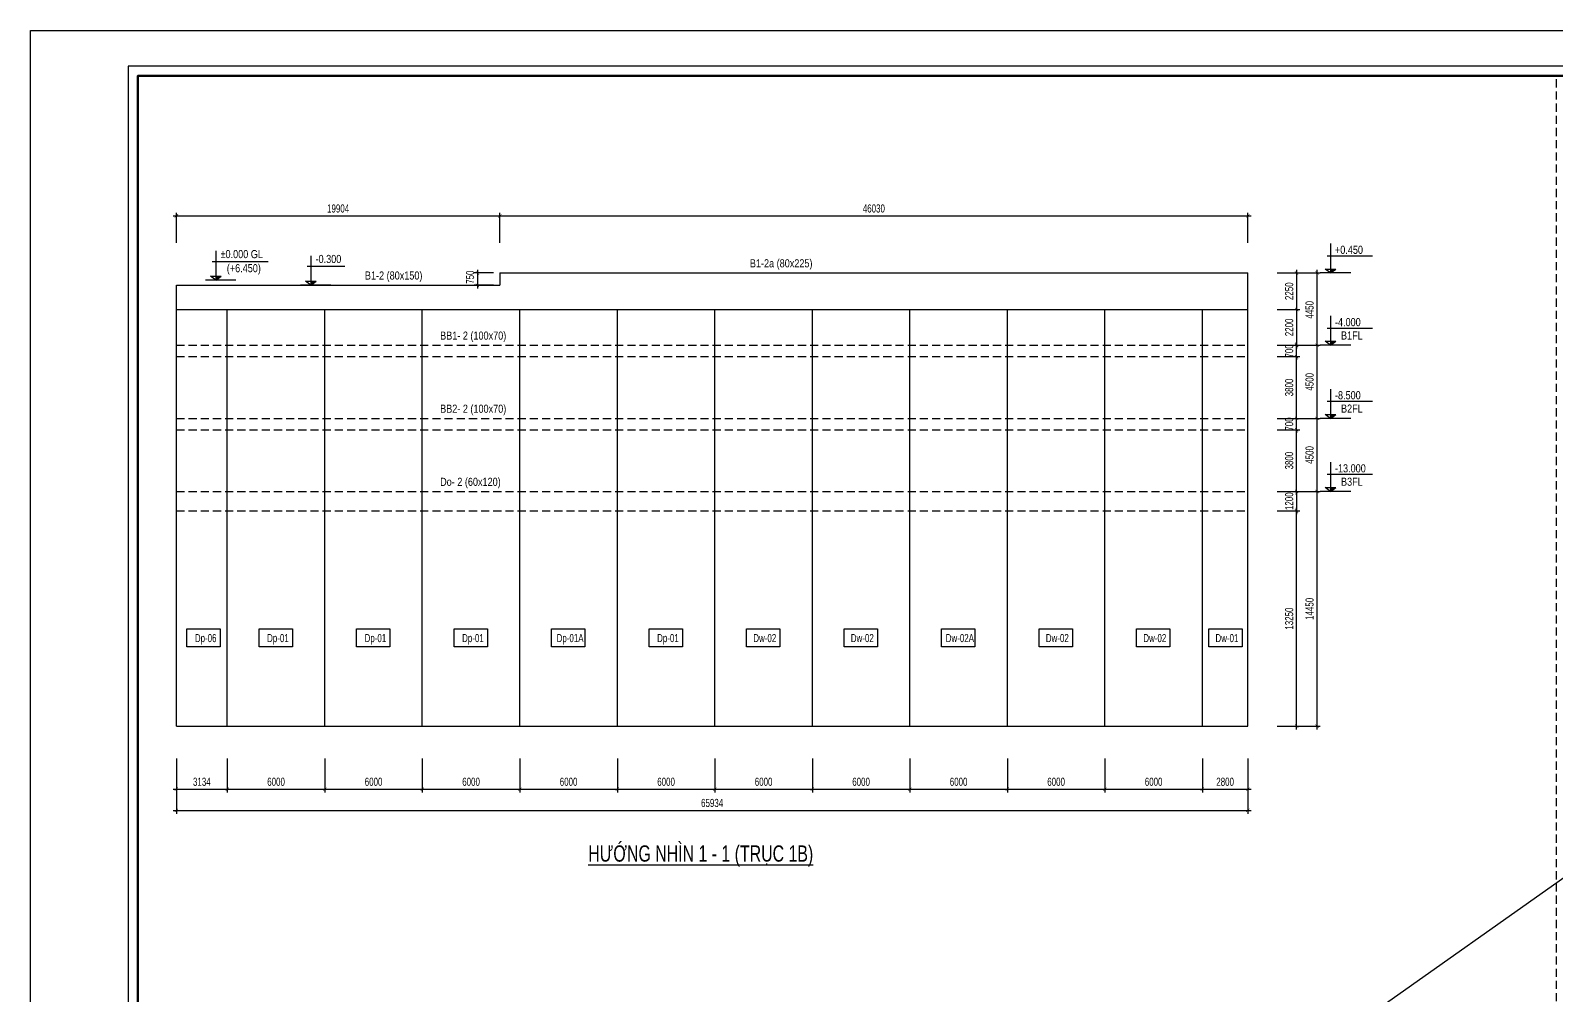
# Model space of a CAD drawing. Extents: x -492186 to 1868871, y -490204 to 147457.
# Drawn here: x -492186 to -398286, y 88057 to 147457 of the extents above; entities that cross this region are included whole.
import ezdxf
from ezdxf.enums import TextEntityAlignment as Align

# ---------------------------------------------------------------- set-up
doc = ezdxf.new("R2010")
doc.units = 0
doc.header["$LTSCALE"] = 250
doc.header["$MEASUREMENT"] = 0
doc.linetypes.add('HIDDEN', pattern=[0.375, 0.25, -0.125])
doc.layers.get('0').update_dxf_attribs({"linetype": 'CONTINUOUS'})
doc.layers.get('Defpoints').update_dxf_attribs({"linetype": 'CONTINUOUS'})
for name, color, linetype in [('CDC-KHUNGTEN', 7, 'CONTINUOUS'), ('CDC.02.DIM', 1, 'CONTINUOUS'), ('CDC.03.BORDER', 3, 'CONTINUOUS'), ('CDC.04.HIDDEN', 8, 'HIDDEN'), ('CDC.06.TEXT', 2, 'CONTINUOUS'), ('CDC.10.HATCH', 9, 'CONTINUOUS'), ('CDC.11.NOTE', 8, 'CONTINUOUS')]:
    doc.layers.add(name, color=color, linetype=linetype)
doc.layers.add('KCS_Plotter', color=11, linetype='CONTINUOUS', plot=False)
doc.styles.add('arial', font='arial.ttf', dxfattribs={"width": 0.7})
doc.styles.get("Standard").update_dxf_attribs({"font": 'arial.ttf', "width": 0.7})
doc.dimstyles.new('DIM 200', dxfattribs={"dimscale": 200, "dimtxt": 2.5, "dimasz": 1, "dimexe": 1, "dimexo": 0, "dimgap": 1, "dimtad": 1, "dimdec": 0, "dimdsep": 46, "dimtxsty": 'arial', "dimblk": 'ARCHTICK', "dimcen": 1, "dimdle": 1, "dimclrd": 256, "dimclre": 256, "dimclrt": 2, "dimadec": 0, "dimazin": 0, "dimtfac": 0.00072, "dimtdec": 0, "dimtix": 1, "dimtmove": 2, "dimatfit": 3, "dimldrblk": 'ARCHTICK', "dimfxl": 1, "dimtolj": 1, "dimlwd": -1, "dimlwe": -1, "dimarcsym": 1})

# ---------------------------------------------------------------- blocks, each defined once
blk = doc.blocks.new('_ARCHTICK')
at = {"color": 0, "linetype": 'ByBlock', "const_width": 0.15}
blk.add_lwpolyline([(-0.5, -0.5), (0.5, 0.5)], dxfattribs=at)
blk = doc.blocks.new('*D13')
at = {"layer": 'CDC.02.DIM', "transparency": 16777216}
for p, q in [((-483210, 102652), (-483210, 100555)), ((-480076, 102652), (-480076, 100555)), ((-483410, 100755), (-479876, 100755))]:
    blk.add_line(p, q, dxfattribs=at)
at = {"layer": 'Defpoints', "color": 0, "transparency": 16777216}
for p in [(-483210, 102652), (-480076, 102652), (-480076, 100755)]:
    blk.add_point(p, dxfattribs=at)
at = {"layer": 'CDC.02.DIM', "transparency": 16777216, "xscale": 200, "yscale": 200, "zscale": 200, "rotation": 180}
blk.add_blockref('_ARCHTICK', (-483210, 100755), dxfattribs=at)
at = {"layer": 'CDC.02.DIM', "transparency": 16777216, "xscale": 200, "yscale": 200, "zscale": 200}
blk.add_blockref('_ARCHTICK', (-480076, 100755), dxfattribs=at)
at = {"layer": 'CDC.02.DIM', "color": 2, "transparency": 16777216, "insert": (-481643, 101210), "char_height": 500, "attachment_point": 5, "style": 'arial'}
blk.add_mtext('\\A1;3134', dxfattribs=at)
blk = doc.blocks.new('*D14')
at = {"layer": 'CDC.02.DIM', "transparency": 16777216}
for p, q in [((-426076, 102652), (-426076, 100555)), ((-420076, 102652), (-420076, 100555)), ((-426276, 100755), (-419876, 100755))]:
    blk.add_line(p, q, dxfattribs=at)
at = {"layer": 'Defpoints', "color": 0, "transparency": 16777216}
for p in [(-426076, 102652), (-420076, 102652), (-420076, 100755)]:
    blk.add_point(p, dxfattribs=at)
at = {"layer": 'CDC.02.DIM', "transparency": 16777216, "xscale": 200, "yscale": 200, "zscale": 200, "rotation": 180}
blk.add_blockref('_ARCHTICK', (-426076, 100755), dxfattribs=at)
at = {"layer": 'CDC.02.DIM', "transparency": 16777216, "xscale": 200, "yscale": 200, "zscale": 200}
blk.add_blockref('_ARCHTICK', (-420076, 100755), dxfattribs=at)
at = {"layer": 'CDC.02.DIM', "color": 2, "transparency": 16777216, "insert": (-423076, 101210), "char_height": 500, "attachment_point": 5, "style": 'arial'}
blk.add_mtext('\\A1;6000', dxfattribs=at)
blk = doc.blocks.new('*D15')
at = {"layer": 'CDC.02.DIM', "transparency": 16777216}
for p, q in [((-420076, 102652), (-420076, 100555)), ((-417276, 102652), (-417276, 100555)), ((-420276, 100755), (-417076, 100755))]:
    blk.add_line(p, q, dxfattribs=at)
at = {"layer": 'Defpoints', "color": 0, "transparency": 16777216}
for p in [(-420076, 102652), (-417276, 102652), (-417276, 100755)]:
    blk.add_point(p, dxfattribs=at)
at = {"layer": 'CDC.02.DIM', "transparency": 16777216, "xscale": 200, "yscale": 200, "zscale": 200, "rotation": 180}
blk.add_blockref('_ARCHTICK', (-420076, 100755), dxfattribs=at)
at = {"layer": 'CDC.02.DIM', "transparency": 16777216, "xscale": 200, "yscale": 200, "zscale": 200}
blk.add_blockref('_ARCHTICK', (-417276, 100755), dxfattribs=at)
at = {"layer": 'CDC.02.DIM', "color": 2, "transparency": 16777216, "insert": (-418676, 101210), "char_height": 500, "attachment_point": 5, "style": 'arial'}
blk.add_mtext('\\A1;2800', dxfattribs=at)
blk = doc.blocks.new('*D16')
at = {"layer": 'CDC.02.DIM', "transparency": 16777216}
for p, q in [((-483210, 102652), (-483210, 99249)), ((-417276, 102652), (-417276, 99249)), ((-483410, 99449), (-417076, 99449))]:
    blk.add_line(p, q, dxfattribs=at)
at = {"layer": 'Defpoints', "color": 0, "transparency": 16777216}
for p in [(-483210, 102652), (-417276, 102652), (-417276, 99449)]:
    blk.add_point(p, dxfattribs=at)
at = {"layer": 'CDC.02.DIM', "transparency": 16777216, "xscale": 200, "yscale": 200, "zscale": 200, "rotation": 180}
blk.add_blockref('_ARCHTICK', (-483210, 99449), dxfattribs=at)
at = {"layer": 'CDC.02.DIM', "transparency": 16777216, "xscale": 200, "yscale": 200, "zscale": 200}
blk.add_blockref('_ARCHTICK', (-417276, 99449), dxfattribs=at)
at = {"layer": 'CDC.02.DIM', "color": 2, "transparency": 16777216, "insert": (-450243, 99905), "char_height": 500, "attachment_point": 5, "style": 'arial'}
blk.add_mtext('\\A1;65934', dxfattribs=at)
blk = doc.blocks.new('*D17')
at = {"layer": 'CDC.02.DIM', "transparency": 16777216}
for p, q in [((-432076, 102652), (-432076, 100555)), ((-426076, 102652), (-426076, 100555)), ((-432276, 100755), (-425876, 100755))]:
    blk.add_line(p, q, dxfattribs=at)
at = {"layer": 'Defpoints', "color": 0, "transparency": 16777216}
for p in [(-432076, 102652), (-426076, 102652), (-426076, 100755)]:
    blk.add_point(p, dxfattribs=at)
at = {"layer": 'CDC.02.DIM', "transparency": 16777216, "xscale": 200, "yscale": 200, "zscale": 200, "rotation": 180}
blk.add_blockref('_ARCHTICK', (-432076, 100755), dxfattribs=at)
at = {"layer": 'CDC.02.DIM', "transparency": 16777216, "xscale": 200, "yscale": 200, "zscale": 200}
blk.add_blockref('_ARCHTICK', (-426076, 100755), dxfattribs=at)
at = {"layer": 'CDC.02.DIM', "color": 2, "transparency": 16777216, "insert": (-429076, 101210), "char_height": 500, "attachment_point": 5, "style": 'arial'}
blk.add_mtext('\\A1;6000', dxfattribs=at)
blk = doc.blocks.new('*D18')
at = {"layer": 'CDC.02.DIM', "transparency": 16777216}
for p, q in [((-438076, 102652), (-438076, 100555)), ((-432076, 102652), (-432076, 100555)), ((-438276, 100755), (-431876, 100755))]:
    blk.add_line(p, q, dxfattribs=at)
at = {"layer": 'Defpoints', "color": 0, "transparency": 16777216}
for p in [(-438076, 102652), (-432076, 102652), (-432076, 100755)]:
    blk.add_point(p, dxfattribs=at)
at = {"layer": 'CDC.02.DIM', "transparency": 16777216, "xscale": 200, "yscale": 200, "zscale": 200, "rotation": 180}
blk.add_blockref('_ARCHTICK', (-438076, 100755), dxfattribs=at)
at = {"layer": 'CDC.02.DIM', "transparency": 16777216, "xscale": 200, "yscale": 200, "zscale": 200}
blk.add_blockref('_ARCHTICK', (-432076, 100755), dxfattribs=at)
at = {"layer": 'CDC.02.DIM', "color": 2, "transparency": 16777216, "insert": (-435076, 101210), "char_height": 500, "attachment_point": 5, "style": 'arial'}
blk.add_mtext('\\A1;6000', dxfattribs=at)
blk = doc.blocks.new('*D19')
at = {"layer": 'CDC.02.DIM', "transparency": 16777216}
for p, q in [((-444076, 102652), (-444076, 100555)), ((-438076, 102652), (-438076, 100555)), ((-444276, 100755), (-437876, 100755))]:
    blk.add_line(p, q, dxfattribs=at)
at = {"layer": 'Defpoints', "color": 0, "transparency": 16777216}
for p in [(-444076, 102652), (-438076, 102652), (-438076, 100755)]:
    blk.add_point(p, dxfattribs=at)
at = {"layer": 'CDC.02.DIM', "transparency": 16777216, "xscale": 200, "yscale": 200, "zscale": 200, "rotation": 180}
blk.add_blockref('_ARCHTICK', (-444076, 100755), dxfattribs=at)
at = {"layer": 'CDC.02.DIM', "transparency": 16777216, "xscale": 200, "yscale": 200, "zscale": 200}
blk.add_blockref('_ARCHTICK', (-438076, 100755), dxfattribs=at)
at = {"layer": 'CDC.02.DIM', "color": 2, "transparency": 16777216, "insert": (-441076, 101210), "char_height": 500, "attachment_point": 5, "style": 'arial'}
blk.add_mtext('\\A1;6000', dxfattribs=at)
blk = doc.blocks.new('*D20')
at = {"layer": 'CDC.02.DIM', "transparency": 16777216}
for p, q in [((-450076, 102652), (-450076, 100555)), ((-444076, 102652), (-444076, 100555)), ((-450276, 100755), (-443876, 100755))]:
    blk.add_line(p, q, dxfattribs=at)
at = {"layer": 'Defpoints', "color": 0, "transparency": 16777216}
for p in [(-450076, 102652), (-444076, 102652), (-444076, 100755)]:
    blk.add_point(p, dxfattribs=at)
at = {"layer": 'CDC.02.DIM', "transparency": 16777216, "xscale": 200, "yscale": 200, "zscale": 200, "rotation": 180}
blk.add_blockref('_ARCHTICK', (-450076, 100755), dxfattribs=at)
at = {"layer": 'CDC.02.DIM', "transparency": 16777216, "xscale": 200, "yscale": 200, "zscale": 200}
blk.add_blockref('_ARCHTICK', (-444076, 100755), dxfattribs=at)
at = {"layer": 'CDC.02.DIM', "color": 2, "transparency": 16777216, "insert": (-447076, 101210), "char_height": 500, "attachment_point": 5, "style": 'arial'}
blk.add_mtext('\\A1;6000', dxfattribs=at)
blk = doc.blocks.new('*D21')
at = {"layer": 'CDC.02.DIM', "transparency": 16777216}
for p, q in [((-456076, 102652), (-456076, 100555)), ((-450076, 102652), (-450076, 100555)), ((-456276, 100755), (-449876, 100755))]:
    blk.add_line(p, q, dxfattribs=at)
at = {"layer": 'Defpoints', "color": 0, "transparency": 16777216}
for p in [(-456076, 102652), (-450076, 102652), (-450076, 100755)]:
    blk.add_point(p, dxfattribs=at)
at = {"layer": 'CDC.02.DIM', "transparency": 16777216, "xscale": 200, "yscale": 200, "zscale": 200, "rotation": 180}
blk.add_blockref('_ARCHTICK', (-456076, 100755), dxfattribs=at)
at = {"layer": 'CDC.02.DIM', "transparency": 16777216, "xscale": 200, "yscale": 200, "zscale": 200}
blk.add_blockref('_ARCHTICK', (-450076, 100755), dxfattribs=at)
at = {"layer": 'CDC.02.DIM', "color": 2, "transparency": 16777216, "insert": (-453076, 101210), "char_height": 500, "attachment_point": 5, "style": 'arial'}
blk.add_mtext('\\A1;6000', dxfattribs=at)
blk = doc.blocks.new('*D22')
at = {"layer": 'CDC.02.DIM', "transparency": 16777216}
for p, q in [((-462076, 102652), (-462076, 100555)), ((-456076, 102652), (-456076, 100555)), ((-462276, 100755), (-455876, 100755))]:
    blk.add_line(p, q, dxfattribs=at)
at = {"layer": 'Defpoints', "color": 0, "transparency": 16777216}
for p in [(-462076, 102652), (-456076, 102652), (-456076, 100755)]:
    blk.add_point(p, dxfattribs=at)
at = {"layer": 'CDC.02.DIM', "transparency": 16777216, "xscale": 200, "yscale": 200, "zscale": 200, "rotation": 180}
blk.add_blockref('_ARCHTICK', (-462076, 100755), dxfattribs=at)
at = {"layer": 'CDC.02.DIM', "transparency": 16777216, "xscale": 200, "yscale": 200, "zscale": 200}
blk.add_blockref('_ARCHTICK', (-456076, 100755), dxfattribs=at)
at = {"layer": 'CDC.02.DIM', "color": 2, "transparency": 16777216, "insert": (-459076, 101210), "char_height": 500, "attachment_point": 5, "style": 'arial'}
blk.add_mtext('\\A1;6000', dxfattribs=at)
blk = doc.blocks.new('*D23')
at = {"layer": 'CDC.02.DIM', "transparency": 16777216}
for p, q in [((-474076, 102652), (-474076, 100555)), ((-468076, 102652), (-468076, 100555)), ((-474276, 100755), (-467876, 100755))]:
    blk.add_line(p, q, dxfattribs=at)
at = {"layer": 'Defpoints', "color": 0, "transparency": 16777216}
for p in [(-474076, 102652), (-468076, 102652), (-468076, 100755)]:
    blk.add_point(p, dxfattribs=at)
at = {"layer": 'CDC.02.DIM', "transparency": 16777216, "xscale": 200, "yscale": 200, "zscale": 200, "rotation": 180}
blk.add_blockref('_ARCHTICK', (-474076, 100755), dxfattribs=at)
at = {"layer": 'CDC.02.DIM', "transparency": 16777216, "xscale": 200, "yscale": 200, "zscale": 200}
blk.add_blockref('_ARCHTICK', (-468076, 100755), dxfattribs=at)
at = {"layer": 'CDC.02.DIM', "color": 2, "transparency": 16777216, "insert": (-471076, 101210), "char_height": 500, "attachment_point": 5, "style": 'arial'}
blk.add_mtext('\\A1;6000', dxfattribs=at)
blk = doc.blocks.new('*D24')
at = {"layer": 'CDC.02.DIM', "transparency": 16777216}
for p, q in [((-480076, 102652), (-480076, 100555)), ((-474076, 102652), (-474076, 100555)), ((-480276, 100755), (-473876, 100755))]:
    blk.add_line(p, q, dxfattribs=at)
at = {"layer": 'Defpoints', "color": 0, "transparency": 16777216}
for p in [(-480076, 102652), (-474076, 102652), (-474076, 100755)]:
    blk.add_point(p, dxfattribs=at)
at = {"layer": 'CDC.02.DIM', "transparency": 16777216, "xscale": 200, "yscale": 200, "zscale": 200, "rotation": 180}
blk.add_blockref('_ARCHTICK', (-480076, 100755), dxfattribs=at)
at = {"layer": 'CDC.02.DIM', "transparency": 16777216, "xscale": 200, "yscale": 200, "zscale": 200}
blk.add_blockref('_ARCHTICK', (-474076, 100755), dxfattribs=at)
at = {"layer": 'CDC.02.DIM', "color": 2, "transparency": 16777216, "insert": (-477076, 101210), "char_height": 500, "attachment_point": 5, "style": 'arial'}
blk.add_mtext('\\A1;6000', dxfattribs=at)
blk = doc.blocks.new('*D25')
at = {"layer": 'CDC.02.DIM', "transparency": 16777216}
for p, q in [((-468076, 102652), (-468076, 100555)), ((-462076, 102652), (-462076, 100555)), ((-468276, 100755), (-461876, 100755))]:
    blk.add_line(p, q, dxfattribs=at)
at = {"layer": 'Defpoints', "color": 0, "transparency": 16777216}
for p in [(-468076, 102652), (-462076, 102652), (-462076, 100755)]:
    blk.add_point(p, dxfattribs=at)
at = {"layer": 'CDC.02.DIM', "transparency": 16777216, "xscale": 200, "yscale": 200, "zscale": 200, "rotation": 180}
blk.add_blockref('_ARCHTICK', (-468076, 100755), dxfattribs=at)
at = {"layer": 'CDC.02.DIM', "transparency": 16777216, "xscale": 200, "yscale": 200, "zscale": 200}
blk.add_blockref('_ARCHTICK', (-462076, 100755), dxfattribs=at)
at = {"layer": 'CDC.02.DIM', "color": 2, "transparency": 16777216, "insert": (-465076, 101210), "char_height": 500, "attachment_point": 5, "style": 'arial'}
blk.add_mtext('\\A1;6000', dxfattribs=at)
blk = doc.blocks.new('*D26')
at = {"layer": 'CDC.02.DIM', "transparency": 16777216}
for p, q in [((-415468, 130282), (-414078, 130282)), ((-414278, 130482), (-414278, 127882)), ((-415468, 128082), (-414078, 128082))]:
    blk.add_line(p, q, dxfattribs=at)
at = {"layer": 'Defpoints', "color": 0, "transparency": 16777216}
for p in [(-415468, 130282), (-415468, 128082), (-414278, 128082)]:
    blk.add_point(p, dxfattribs=at)
at = {"layer": 'CDC.02.DIM', "transparency": 16777216, "xscale": 200, "yscale": 200, "zscale": 200}
for p, rotation in [((-414278, 130282), 90), ((-414278, 128082), 270)]:
    blk.add_blockref('_ARCHTICK', p, dxfattribs=dict(at, rotation=rotation))
at = {"layer": 'CDC.02.DIM', "color": 2, "transparency": 16777216, "insert": (-414733, 129182), "char_height": 500, "attachment_point": 5, "rotation": 90, "style": 'arial'}
blk.add_mtext('\\A1;2200', dxfattribs=at)
blk = doc.blocks.new('*D27')
at = {"layer": 'CDC.02.DIM', "transparency": 16777216}
for p, q in [((-415468, 127382), (-414078, 127382)), ((-414278, 123382), (-414278, 127582)), ((-415468, 123582), (-414078, 123582))]:
    blk.add_line(p, q, dxfattribs=at)
at = {"layer": 'Defpoints', "color": 0, "transparency": 16777216}
for p in [(-415468, 127382), (-414278, 127382), (-415468, 123582)]:
    blk.add_point(p, dxfattribs=at)
at = {"layer": 'CDC.02.DIM', "transparency": 16777216, "xscale": 200, "yscale": 200, "zscale": 200}
for p, rotation in [((-414278, 127382), 90), ((-414278, 123582), 270)]:
    blk.add_blockref('_ARCHTICK', p, dxfattribs=dict(at, rotation=rotation))
at = {"layer": 'CDC.02.DIM', "color": 2, "transparency": 16777216, "insert": (-414733, 125482), "char_height": 500, "attachment_point": 5, "rotation": 90, "style": 'arial'}
blk.add_mtext('\\A1;3800', dxfattribs=at)
blk = doc.blocks.new('*D28')
at = {"layer": 'CDC.02.DIM', "transparency": 16777216}
for p, q in [((-415468, 117882), (-414078, 117882)), ((-414278, 104432), (-414278, 118082)), ((-415468, 104632), (-414078, 104632))]:
    blk.add_line(p, q, dxfattribs=at)
at = {"layer": 'Defpoints', "color": 0, "transparency": 16777216}
for p in [(-415468, 117882), (-414278, 117882), (-415468, 104632)]:
    blk.add_point(p, dxfattribs=at)
at = {"layer": 'CDC.02.DIM', "transparency": 16777216, "xscale": 200, "yscale": 200, "zscale": 200}
for p, rotation in [((-414278, 117882), 90), ((-414278, 104632), 270)]:
    blk.add_blockref('_ARCHTICK', p, dxfattribs=dict(at, rotation=rotation))
at = {"layer": 'CDC.02.DIM', "color": 2, "transparency": 16777216, "insert": (-414733, 111257), "char_height": 500, "attachment_point": 5, "rotation": 90, "style": 'arial'}
blk.add_mtext('\\A1;13250', dxfattribs=at)
blk = doc.blocks.new('*D29')
at = {"layer": 'CDC.02.DIM', "transparency": 16777216}
for p, q in [((-414278, 119082), (-414278, 119282)), ((-415468, 119082), (-414078, 119082)), ((-414278, 119082), (-414278, 117882)), ((-415468, 117882), (-414078, 117882)), ((-414278, 117882), (-414278, 117682))]:
    blk.add_line(p, q, dxfattribs=at)
at = {"layer": 'Defpoints', "color": 0, "transparency": 16777216}
for p in [(-415468, 119082), (-415468, 117882), (-414278, 117882)]:
    blk.add_point(p, dxfattribs=at)
at = {"layer": 'CDC.02.DIM', "transparency": 16777216, "xscale": 200, "yscale": 200, "zscale": 200}
for p, rotation in [((-414278, 119082), 270), ((-414278, 117882), 90)]:
    blk.add_blockref('_ARCHTICK', p, dxfattribs=dict(at, rotation=rotation))
at = {"layer": 'CDC.02.DIM', "color": 2, "transparency": 16777216, "insert": (-414733, 118482), "char_height": 500, "attachment_point": 5, "rotation": 90, "style": 'arial'}
blk.add_mtext('\\A1;1200', dxfattribs=at)
blk = doc.blocks.new('*D30')
at = {"layer": 'CDC.02.DIM', "transparency": 16777216}
for p, q in [((-415468, 132532), (-414078, 132532)), ((-414278, 132732), (-414278, 130082)), ((-415468, 130282), (-414078, 130282))]:
    blk.add_line(p, q, dxfattribs=at)
at = {"layer": 'Defpoints', "color": 0, "transparency": 16777216}
for p in [(-415468, 132532), (-415468, 130282), (-414278, 130282)]:
    blk.add_point(p, dxfattribs=at)
at = {"layer": 'CDC.02.DIM', "transparency": 16777216, "xscale": 200, "yscale": 200, "zscale": 200}
for p, rotation in [((-414278, 132532), 90), ((-414278, 130282), 270)]:
    blk.add_blockref('_ARCHTICK', p, dxfattribs=dict(at, rotation=rotation))
at = {"layer": 'CDC.02.DIM', "color": 2, "transparency": 16777216, "insert": (-414733, 131407), "char_height": 500, "attachment_point": 5, "rotation": 90, "style": 'arial'}
blk.add_mtext('\\A1;2250', dxfattribs=at)
blk = doc.blocks.new('*D31')
at = {"layer": 'CDC.02.DIM', "transparency": 16777216}
for p, q in [((-415468, 128082), (-414078, 128082)), ((-414278, 128082), (-414278, 128282)), ((-414278, 127382), (-414278, 128082)), ((-415468, 127382), (-414078, 127382)), ((-414278, 127382), (-414278, 127182))]:
    blk.add_line(p, q, dxfattribs=at)
at = {"layer": 'Defpoints', "color": 0, "transparency": 16777216}
for p in [(-415468, 128082), (-414278, 128082), (-415468, 127382)]:
    blk.add_point(p, dxfattribs=at)
at = {"layer": 'CDC.02.DIM', "transparency": 16777216, "xscale": 200, "yscale": 200, "zscale": 200}
for p, rotation in [((-414278, 128082), 270), ((-414278, 127382), 90)]:
    blk.add_blockref('_ARCHTICK', p, dxfattribs=dict(at, rotation=rotation))
at = {"layer": 'CDC.02.DIM', "color": 2, "transparency": 16777216, "insert": (-414733, 127732), "char_height": 500, "attachment_point": 5, "rotation": 90, "style": 'arial'}
blk.add_mtext('\\A1;700', dxfattribs=at)
blk = doc.blocks.new('*D32')
at = {"layer": 'CDC.02.DIM', "transparency": 16777216}
for p, q in [((-414278, 118882), (-414278, 123082)), ((-415468, 122882), (-414078, 122882)), ((-415468, 119082), (-414078, 119082))]:
    blk.add_line(p, q, dxfattribs=at)
at = {"layer": 'Defpoints', "color": 0, "transparency": 16777216}
for p in [(-415468, 122882), (-414278, 122882), (-415468, 119082)]:
    blk.add_point(p, dxfattribs=at)
at = {"layer": 'CDC.02.DIM', "transparency": 16777216, "xscale": 200, "yscale": 200, "zscale": 200}
for p, rotation in [((-414278, 122882), 90), ((-414278, 119082), 270)]:
    blk.add_blockref('_ARCHTICK', p, dxfattribs=dict(at, rotation=rotation))
at = {"layer": 'CDC.02.DIM', "color": 2, "transparency": 16777216, "insert": (-414733, 120982), "char_height": 500, "attachment_point": 5, "rotation": 90, "style": 'arial'}
blk.add_mtext('\\A1;3800', dxfattribs=at)
blk = doc.blocks.new('*D33')
at = {"layer": 'CDC.02.DIM', "transparency": 16777216}
for p, q in [((-415468, 123582), (-414078, 123582)), ((-414278, 123582), (-414278, 123782)), ((-414278, 122882), (-414278, 123582)), ((-415468, 122882), (-414078, 122882)), ((-414278, 122882), (-414278, 122682))]:
    blk.add_line(p, q, dxfattribs=at)
at = {"layer": 'Defpoints', "color": 0, "transparency": 16777216}
for p in [(-415468, 123582), (-414278, 123582), (-415468, 122882)]:
    blk.add_point(p, dxfattribs=at)
at = {"layer": 'CDC.02.DIM', "transparency": 16777216, "xscale": 200, "yscale": 200, "zscale": 200}
for p, rotation in [((-414278, 123582), 270), ((-414278, 122882), 90)]:
    blk.add_blockref('_ARCHTICK', p, dxfattribs=dict(at, rotation=rotation))
at = {"layer": 'CDC.02.DIM', "color": 2, "transparency": 16777216, "insert": (-414733, 123232), "char_height": 500, "attachment_point": 5, "rotation": 90, "style": 'arial'}
blk.add_mtext('\\A1;700', dxfattribs=at)
blk = doc.blocks.new('*D34')
at = {"layer": 'CDC.02.DIM', "transparency": 16777216}
for p, q in [((-415468, 132532), (-412823, 132532)), ((-413023, 132732), (-413023, 127882)), ((-415468, 128082), (-412823, 128082))]:
    blk.add_line(p, q, dxfattribs=at)
at = {"layer": 'Defpoints', "color": 0, "transparency": 16777216}
for p in [(-415468, 132532), (-415468, 128082), (-413023, 128082)]:
    blk.add_point(p, dxfattribs=at)
at = {"layer": 'CDC.02.DIM', "transparency": 16777216, "xscale": 200, "yscale": 200, "zscale": 200}
for p, rotation in [((-413023, 132532), 90), ((-413023, 128082), 270)]:
    blk.add_blockref('_ARCHTICK', p, dxfattribs=dict(at, rotation=rotation))
at = {"layer": 'CDC.02.DIM', "color": 2, "transparency": 16777216, "insert": (-413478, 130263), "char_height": 500, "attachment_point": 5, "rotation": 90, "style": 'arial'}
blk.add_mtext('\\A1;4450', dxfattribs=at)
blk = doc.blocks.new('*D35')
at = {"layer": 'CDC.02.DIM', "transparency": 16777216}
for p, q in [((-415468, 128082), (-412823, 128082)), ((-413023, 128282), (-413023, 123382)), ((-415468, 123582), (-412823, 123582))]:
    blk.add_line(p, q, dxfattribs=at)
at = {"layer": 'Defpoints', "color": 0, "transparency": 16777216}
for p in [(-415468, 128082), (-415468, 123582), (-413023, 123582)]:
    blk.add_point(p, dxfattribs=at)
at = {"layer": 'CDC.02.DIM', "transparency": 16777216, "xscale": 200, "yscale": 200, "zscale": 200}
for p, rotation in [((-413023, 128082), 90), ((-413023, 123582), 270)]:
    blk.add_blockref('_ARCHTICK', p, dxfattribs=dict(at, rotation=rotation))
at = {"layer": 'CDC.02.DIM', "color": 2, "transparency": 16777216, "insert": (-413478, 125832), "char_height": 500, "attachment_point": 5, "rotation": 90, "style": 'arial'}
blk.add_mtext('\\A1;4500', dxfattribs=at)
blk = doc.blocks.new('*D36')
at = {"layer": 'CDC.02.DIM', "transparency": 16777216}
for p, q in [((-415468, 123582), (-412823, 123582)), ((-413023, 123782), (-413023, 118882)), ((-415468, 119082), (-412823, 119082))]:
    blk.add_line(p, q, dxfattribs=at)
at = {"layer": 'Defpoints', "color": 0, "transparency": 16777216}
for p in [(-415468, 123582), (-415468, 119082), (-413023, 119082)]:
    blk.add_point(p, dxfattribs=at)
at = {"layer": 'CDC.02.DIM', "transparency": 16777216, "xscale": 200, "yscale": 200, "zscale": 200}
for p, rotation in [((-413023, 123582), 90), ((-413023, 119082), 270)]:
    blk.add_blockref('_ARCHTICK', p, dxfattribs=dict(at, rotation=rotation))
at = {"layer": 'CDC.02.DIM', "color": 2, "transparency": 16777216, "insert": (-413478, 121332), "char_height": 500, "attachment_point": 5, "rotation": 90, "style": 'arial'}
blk.add_mtext('\\A1;4500', dxfattribs=at)
blk = doc.blocks.new('*D37')
at = {"layer": 'CDC.02.DIM', "transparency": 16777216}
for p, q in [((-413023, 119282), (-413023, 104432)), ((-415468, 119082), (-412823, 119082)), ((-415468, 104632), (-412823, 104632))]:
    blk.add_line(p, q, dxfattribs=at)
at = {"layer": 'Defpoints', "color": 0, "transparency": 16777216}
for p in [(-415468, 119082), (-415468, 104632), (-413023, 104632)]:
    blk.add_point(p, dxfattribs=at)
at = {"layer": 'CDC.02.DIM', "transparency": 16777216, "xscale": 200, "yscale": 200, "zscale": 200}
for p, rotation in [((-413023, 119082), 90), ((-413023, 104632), 270)]:
    blk.add_blockref('_ARCHTICK', p, dxfattribs=dict(at, rotation=rotation))
at = {"layer": 'CDC.02.DIM', "color": 2, "transparency": 16777216, "insert": (-413478, 111857), "char_height": 500, "attachment_point": 5, "rotation": 90, "style": 'arial'}
blk.add_mtext('\\A1;14450', dxfattribs=at)
blk = doc.blocks.new('*D64')
at = {"layer": 'CDC.02.DIM', "transparency": 16777216}
for p, q in [((-483210, 134388), (-483210, 136243)), ((-463307, 134388), (-463307, 136243)), ((-483410, 136043), (-463107, 136043))]:
    blk.add_line(p, q, dxfattribs=at)
at = {"layer": 'Defpoints', "color": 0, "transparency": 16777216}
for p in [(-463307, 136043), (-483210, 134388), (-463307, 134388)]:
    blk.add_point(p, dxfattribs=at)
at = {"layer": 'CDC.02.DIM', "transparency": 16777216, "xscale": 200, "yscale": 200, "zscale": 200, "rotation": 180}
blk.add_blockref('_ARCHTICK', (-483210, 136043), dxfattribs=at)
at = {"layer": 'CDC.02.DIM', "transparency": 16777216, "xscale": 200, "yscale": 200, "zscale": 200}
blk.add_blockref('_ARCHTICK', (-463307, 136043), dxfattribs=at)
at = {"layer": 'CDC.02.DIM', "color": 2, "transparency": 16777216, "insert": (-473258, 136499), "char_height": 500, "attachment_point": 5, "style": 'arial'}
blk.add_mtext('\\A1;19904', dxfattribs=at)
blk = doc.blocks.new('*D65')
at = {"layer": 'CDC.02.DIM', "transparency": 16777216}
for p, q in [((-463307, 134388), (-463307, 136243)), ((-417276, 134388), (-417276, 136243)), ((-463507, 136043), (-417076, 136043))]:
    blk.add_line(p, q, dxfattribs=at)
at = {"layer": 'Defpoints', "color": 0, "transparency": 16777216}
for p in [(-417276, 136043), (-463307, 134388), (-417276, 134388)]:
    blk.add_point(p, dxfattribs=at)
at = {"layer": 'CDC.02.DIM', "transparency": 16777216, "xscale": 200, "yscale": 200, "zscale": 200, "rotation": 180}
blk.add_blockref('_ARCHTICK', (-463307, 136043), dxfattribs=at)
at = {"layer": 'CDC.02.DIM', "transparency": 16777216, "xscale": 200, "yscale": 200, "zscale": 200}
blk.add_blockref('_ARCHTICK', (-417276, 136043), dxfattribs=at)
at = {"layer": 'CDC.02.DIM', "color": 2, "transparency": 16777216, "insert": (-440291, 136499), "char_height": 500, "attachment_point": 5, "style": 'arial'}
blk.add_mtext('\\A1;46030', dxfattribs=at)
blk = doc.blocks.new('*D136')
at = {"layer": 'CDC.02.DIM', "transparency": 16777216}
for p, q in [((-463700, 132532), (-464883, 132532)), ((-464683, 132732), (-464683, 131582)), ((-463700, 131782), (-464883, 131782))]:
    blk.add_line(p, q, dxfattribs=at)
at = {"layer": 'Defpoints', "color": 0, "transparency": 16777216}
for p in [(-463700, 132532), (-464683, 131782), (-463700, 131782)]:
    blk.add_point(p, dxfattribs=at)
at = {"layer": 'CDC.02.DIM', "transparency": 16777216, "xscale": 200, "yscale": 200, "zscale": 200}
for p, rotation in [((-464683, 132532), 90), ((-464683, 131782), 270)]:
    blk.add_blockref('_ARCHTICK', p, dxfattribs=dict(at, rotation=rotation))
at = {"layer": 'CDC.02.DIM', "color": 2, "transparency": 16777216, "insert": (-465138, 132274), "char_height": 500, "attachment_point": 5, "rotation": 90, "style": 'arial'}
blk.add_mtext('\\A1;750', dxfattribs=at)
blk = doc.blocks.new('KHUNG TEN')
at = {"layer": 'CDC-KHUNGTEN', "color": 8}
blk.add_lwpolyline([(75096, 1100), (83000, 1100), (83000, 58300), (3000, 58300), (3000, 1100), (75096, 1100)], dxfattribs=at)
at = {"layer": 'CDC-KHUNGTEN', "color": 255, "lineweight": 60}
blk.add_lwpolyline([(74900, 1400), (74900, 58000), (3300, 58000), (3300, 1400), (74900, 1400)], close=True, dxfattribs=at)
at = {"layer": 'Defpoints', "color": 1, "ltscale": 0.2}
blk.add_lwpolyline([(0, 0), (0, 59400), (84100, 59400), (84100, 0), (0, 0)], close=True, dxfattribs=at)

msp = doc.modelspace()

# ---------------------------------------------------------------- hatches: boundary and pattern name
at = {"layer": 'CDC.11.NOTE'}
for points in [[(-411862, 132776.3), (-412187.6, 132776.3), (-412187.6, 132532.2)], [(-480458.5, 132326.3), (-480784.1, 132326.3), (-480784.1, 132082.3)], [(-474612.8, 132026.3), (-474938.4, 132026.3), (-474938.4, 131782.3)], [(-411862, 128326.3), (-412187.6, 128326.3), (-412187.6, 128082.3)], [(-411862, 123826.3), (-412187.6, 123826.3), (-412187.6, 123582.3)], [(-411862, 119326.3), (-412187.6, 119326.3), (-412187.6, 119082.3)]]:
    msp.add_hatch(color=256, dxfattribs=at).paths.add_polyline_path(points)

# ---------------------------------------------------------------- linework, layer by layer
at = {"layer": 'CDC.03.BORDER'}
for p, q in [((-463306.5, 132533.2), (-417276.1, 132533.2)), ((-463306.5, 132532.3), (-463306.5, 131782.3)), ((-417276.1, 104632.3), (-417276.1, 132533.2)), ((-483210.4, 104632.3), (-483210.4, 131782.3)), ((-483210.4, 131782.3), (-463306.5, 131782.3)), ((-483210.4, 130282.3), (-417276.1, 130282.3)), ((-480076.1, 104632.3), (-480076.1, 130282.3)), ((-474076.1, 104632.3), (-474076.1, 130282.3)), ((-468076.1, 104632.3), (-468076.1, 130282.3)), ((-462076.1, 104632.3), (-462076.1, 130282.3)), ((-456076.1, 104632.3), (-456076.1, 130282.3)), ((-450076.1, 104632.3), (-450076.1, 130282.3)), ((-444076.1, 104632.3), (-444076.1, 130282.3)), ((-438076.1, 104632.3), (-438076.1, 130282.3)), ((-432076.1, 104632.3), (-432076.1, 130282.3)), ((-426076.1, 104632.3), (-426076.1, 130282.3)), ((-420076.1, 104632.3), (-420076.1, 130282.3)), ((-483210.4, 104632.3), (-417276.1, 104632.3))]:
    msp.add_line(p, q, dxfattribs=at)
at = {"layer": 'CDC.04.HIDDEN', "ltscale": 8}
for p, q in [((-398286.2, 31456.9), (-398286.2, 144656.9)), ((-483210.4, 128082.3), (-417276.1, 128082.3)), ((-483210.4, 127382.3), (-417276.1, 127382.3)), ((-483210.4, 123582.3), (-417276.1, 123582.3)), ((-483210.4, 122882.3), (-417276.1, 122882.3)), ((-483210.4, 119082.3), (-417276.1, 119082.3)), ((-483210.4, 117882.3), (-417276.1, 117882.3))]:
    msp.add_line(p, q, dxfattribs=at)
at = {"layer": 'CDC.10.HATCH'}
msp.add_line((-463839.1, 131782.3), (-463839.1, 131782.3), dxfattribs=at)
msp.add_line((-463839.1, 131782.3), (-463839.1, 131782.3), dxfattribs=at)
msp.add_line((-463839.1, 131782.3), (-463839.1, 131782.3), dxfattribs=at)
at = {"layer": 'CDC.11.NOTE'}
for p, q in [((-412187.6, 134338.3), (-412187.6, 132532.2)), ((-480784.1, 133888.3), (-480784.1, 132082.3)), ((-474938.4, 133588.3), (-474938.4, 131782.3)), ((-409609.8, 133572.3), (-412404.1, 133572.3)), ((-477571, 133223.7), (-481000.6, 133223.7)), ((-472845.4, 132923.7), (-475154.9, 132923.7)), ((-410947.7, 132532.2), (-412823, 132532.2)), ((-412187.6, 132532.2), (-412513.1, 132776.3)), ((-412513.1, 132776.3), (-411862, 132776.3)), ((-412187.6, 132532.2), (-411862, 132776.3)), ((-479544.3, 132082.3), (-481419.6, 132082.3)), ((-480784.1, 132082.3), (-481109.7, 132326.3)), ((-481109.7, 132326.3), (-480458.5, 132326.3)), ((-480784.1, 132082.3), (-480458.5, 132326.3)), ((-473698.6, 131782.3), (-475573.9, 131782.3)), ((-474938.4, 131782.3), (-475264, 132026.3)), ((-475264, 132026.3), (-474612.8, 132026.3)), ((-474938.4, 131782.3), (-474612.8, 132026.3)), ((-412187.6, 129888.3), (-412187.6, 128082.3)), ((-409609.8, 129122.3), (-412404.1, 129122.3)), ((-410947.7, 128082.3), (-412823, 128082.3)), ((-412187.6, 128082.3), (-412513.1, 128326.3)), ((-412513.1, 128326.3), (-411862, 128326.3)), ((-412187.6, 128082.3), (-411862, 128326.3)), ((-412187.6, 125388.3), (-412187.6, 123582.3)), ((-409609.8, 124622.3), (-412404.1, 124622.3)), ((-410947.7, 123582.3), (-412823, 123582.3)), ((-412187.6, 123582.3), (-412513.1, 123826.3)), ((-412513.1, 123826.3), (-411862, 123826.3)), ((-412187.6, 123582.3), (-411862, 123826.3)), ((-412187.6, 120888.3), (-412187.6, 119082.3)), ((-412187.6, 119082.3), (-412513.1, 119326.3)), ((-412513.1, 119326.3), (-411862, 119326.3)), ((-409609.8, 120122.3), (-412404.1, 120122.3)), ((-412187.6, 119082.3), (-411862, 119326.3)), ((-410947.7, 119082.3), (-412823, 119082.3))]:
    msp.add_line(p, q, dxfattribs=at)
for points in [[(-482566, 110629.6), (-480515.5, 110629.6), (-480515.5, 109519.2), (-482566, 109519.2)], [(-478121.1, 110629.6), (-476070.6, 110629.6), (-476070.6, 109519.2), (-478121.1, 109519.2)], [(-472121.1, 110629.6), (-470070.6, 110629.6), (-470070.6, 109519.2), (-472121.1, 109519.2)], [(-466121.1, 110629.6), (-464070.6, 110629.6), (-464070.6, 109519.2), (-466121.1, 109519.2)], [(-460121.1, 110629.6), (-458070.6, 110629.6), (-458070.6, 109519.2), (-460121.1, 109519.2)], [(-454121.1, 110629.6), (-452070.6, 110629.6), (-452070.6, 109519.2), (-454121.1, 109519.2)], [(-448121.1, 110629.6), (-446070.6, 110629.6), (-446070.6, 109519.2), (-448121.1, 109519.2)], [(-442121.1, 110629.6), (-440070.6, 110629.6), (-440070.6, 109519.2), (-442121.1, 109519.2)], [(-436121.1, 110629.6), (-434070.6, 110629.6), (-434070.6, 109519.2), (-436121.1, 109519.2)], [(-430121.1, 110629.6), (-428070.6, 110629.6), (-428070.6, 109519.2), (-430121.1, 109519.2)], [(-424121.1, 110629.6), (-422070.6, 110629.6), (-422070.6, 109519.2), (-424121.1, 109519.2)], [(-419683.2, 110629.6), (-417632.7, 110629.6), (-417632.7, 109519.2), (-419683.2, 109519.2)]]:
    msp.add_lwpolyline(points, close=True, dxfattribs=at)
at = {"layer": 'KCS_Plotter'}
msp.add_line((-323986, 147456.9), (-492186, 28656.9), dxfattribs=at)

# ---------------------------------------------------------------- block references
at = {"layer": 'CDC.06.TEXT', "xscale": 2, "yscale": 2, "zscale": 2}
msp.add_blockref('KHUNG TEN', (-492186, 28656.9), dxfattribs=at)

# ---------------------------------------------------------------- texts
at = {"layer": 'CDC.06.TEXT', "style": 'arial', "width": 0.8}
for s, p in [('%%P0.000 GL', (-480492.2, 133443.7)), ('-0.300', (-474646.5, 133143.7)), ('B1-2a (80x225)', (-447919.3, 132877.3)), ('+0.450', (-411917, 133706.8)), ('(+6.450)', (-480108.4, 132577.1)), ('B1-2 (80x150)', (-471609.5, 132126.4)), ('-4.000', (-411917, 129256.8)), ('BB1- 2 (100x70)', (-466979.5, 128426.4)), ('B1FL', (-411545.2, 128433.7)), ('-8.500', (-411917, 124756.8)), ('BB2- 2 (100x70)', (-466979.5, 123926.4)), ('B2FL', (-411545.2, 123933.7)), ('-13.000', (-411917, 120256.8)), ('Do- 2 (60x120)', (-466979.5, 119426.4)), ('B3FL', (-411545.2, 119433.7))]:
    msp.add_text(s, height=500, dxfattribs=at).set_placement(p)
at = {"layer": 'CDC.06.TEXT', "style": 'arial', "width": 0.7}
for s, p in [('Dp-06', (-480741.7, 109807.7)), ('Dp-01', (-476296.7, 109807.7)), ('Dp-01', (-470296.7, 109807.7)), ('Dp-01', (-464296.7, 109807.7)), ('Dp-01A', (-458153.8, 109807.7)), ('Dp-01', (-452296.7, 109807.7)), ('Dw-02', (-446296.7, 109807.7)), ('Dw-02', (-440296.7, 109807.7)), ('Dw-02A', (-434129.1, 109807.7)), ('Dw-02', (-428296.7, 109807.7)), ('Dw-02', (-422296.7, 109807.7)), ('Dw-01', (-417858.8, 109807.7))]:
    msp.add_text(s, height=500, dxfattribs=at).set_placement(p, align=Align.RIGHT)
at = {"layer": 'CDC.06.TEXT', "width": 0.7}
msp.add_text('%%UHƯỚNG NHÌN 1 - 1 (TRỤC 1B)', height=1000, dxfattribs=at).set_placement((-457863.4, 96296.5))

# ---------------------------------------------------------------- dimensions: what is measured, and where the dimension line sits
at = {"layer": 'CDC.02.DIM'}
for base, p1, p2, picture, middle in [((-463306.5, 136043.5), (-483210.4, 134387.9), (-463306.5, 134387.9), '*D64', (-473258.5, 136498.7)), ((-417276.1, 136043.5), (-463306.5, 134387.9), (-417276.1, 134387.9), '*D65', (-440291.3, 136498.9))]:
    dim = msp.add_linear_dim(base=base, p1=p1, p2=p2, dimstyle='DIM 200', dxfattribs=at)
    dim.commit()
    dim.dimension.update_dxf_attribs({"geometry": picture, "text_midpoint": middle})
for base, p1, p2, picture, middle in [((-464682.7, 131782.3), (-463700.5, 132532.3), (-463700.5, 131782.3), '*D136', (-465138, 132274.3)), ((-413023, 128082.3), (-415467.7, 132532.2), (-415467.7, 128082.3), '*D34', (-413478.3, 130263.2))]:
    dim = msp.add_linear_dim(base=base, p1=p1, p2=p2, angle=90, dimstyle='DIM 200', dxfattribs=at)
    dim.commit()
    dim.dimension.update_dxf_attribs({"geometry": picture, "text_midpoint": middle, "dimtype": 160})
for base, p1, p2, angle, picture, middle in [((-414277.9, 130282.3), (-415467.7, 132532.2), (-415467.7, 130282.3), 90, '*D30', (-414733.2, 131407.3)), ((-414277.9, 128082.3), (-415467.7, 130282.3), (-415467.7, 128082.3), 90, '*D26', (-414733.2, 129182.3)), ((-414277.9, 128082.3), (-415467.7, 127382.3), (-415467.7, 128082.3), 90, '*D31', (-414733.2, 127732.3)), ((-413023, 123582.3), (-415467.7, 128082.3), (-415467.7, 123582.3), 90, '*D35', (-413478.3, 125832.3)), ((-414277.9, 127382.3), (-415467.7, 123582.3), (-415467.7, 127382.3), 90, '*D27', (-414733.4, 125482.3)), ((-414277.9, 123582.3), (-415467.7, 122882.3), (-415467.7, 123582.3), 90, '*D33', (-414733.2, 123232.3)), ((-413023, 119082.3), (-415467.7, 123582.3), (-415467.7, 119082.3), 90, '*D36', (-413478.3, 121332.3)), ((-414277.9, 122882.3), (-415467.7, 119082.3), (-415467.7, 122882.3), 90, '*D32', (-414733.4, 120982.3)), ((-414277.9, 117882.3), (-415467.7, 119082.3), (-415467.7, 117882.3), 90, '*D29', (-414733.2, 118482.3)), ((-413023, 104632.3), (-415467.7, 119082.3), (-415467.7, 104632.3), 90, '*D37', (-413478.3, 111857.3)), ((-414277.9, 117882.3), (-415467.7, 104632.3), (-415467.7, 117882.3), 90, '*D28', (-414733.4, 111257.3)), ((-480076.1, 100755), (-483210.4, 102652), (-480076.1, 102652), 360, '*D13', (-481643.2, 101210.4)), ((-417276.1, 99449.4), (-483210.4, 102652), (-417276.1, 102652), 360, '*D16', (-450243.2, 99904.8)), ((-474076.1, 100755), (-480076.1, 102652), (-474076.1, 102652), 360, '*D24', (-477076.1, 101210.3)), ((-468076.1, 100755), (-474076.1, 102652), (-468076.1, 102652), 360, '*D23', (-471076.1, 101210.3)), ((-462076.1, 100755), (-468076.1, 102652), (-462076.1, 102652), 360, '*D25', (-465076.1, 101210.3)), ((-456076.1, 100755), (-462076.1, 102652), (-456076.1, 102652), 360, '*D22', (-459076.1, 101210.3)), ((-450076.1, 100755), (-456076.1, 102652), (-450076.1, 102652), 360, '*D21', (-453076.1, 101210.3)), ((-444076.1, 100755), (-450076.1, 102652), (-444076.1, 102652), 360, '*D20', (-447076.1, 101210.3)), ((-438076.1, 100755), (-444076.1, 102652), (-438076.1, 102652), 360, '*D19', (-441076.1, 101210.3)), ((-432076.1, 100755), (-438076.1, 102652), (-432076.1, 102652), 360, '*D18', (-435076.1, 101210.3)), ((-426076.1, 100755), (-432076.1, 102652), (-426076.1, 102652), 360, '*D17', (-429076.1, 101210.3)), ((-420076.1, 100755), (-426076.1, 102652), (-420076.1, 102652), 360, '*D14', (-423076.1, 101210.3)), ((-417276.1, 100755), (-420076.1, 102652), (-417276.1, 102652), 360, '*D15', (-418676.1, 101210.3))]:
    dim = msp.add_linear_dim(base=base, p1=p1, p2=p2, angle=angle, dimstyle='DIM 200', dxfattribs=at)
    dim.commit()
    dim.dimension.update_dxf_attribs({"geometry": picture, "text_midpoint": middle})

doc.saveas('drawing.dxf')
